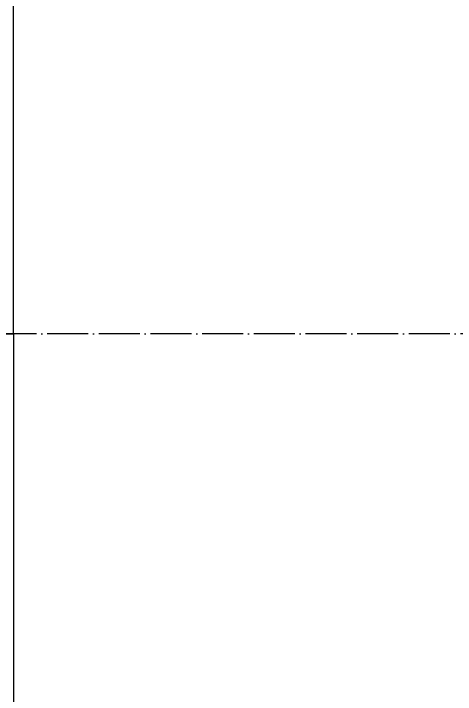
# Model space of a CAD drawing. Header units: millimetres. Extents: x -60946 to 138510, y -262288 to 24501.
# Drawn here: x -12890.6 to -12676, y -83319.1 to -82988.6 of the extents above; entities that cross this region are included whole.
import ezdxf

# ---------------------------------------------------------------- set-up
doc = ezdxf.new("R2010")
doc.units = ezdxf.units.MM
doc.linetypes.add('ADSK_Линия сетки', pattern=[25, 20, -2.5, 0, -2.5])
for name, color, linetype, lineweight in [('Оси', 7, 'Continuous', 9), ('Размеры', 7, 'Continuous', 9), ('Стены внутренние', 7, 'Continuous', 18), ('Стены наружные', 7, 'Continuous', 18), ('Стены штриховка', 7, 'Continuous', 9)]:
    doc.layers.add(name, color=color, linetype=linetype, lineweight=lineweight)
doc.styles.add('GOST Common_3', font='', dxfattribs={"width": 0.9, "height": 200})
doc.styles.get('GOST Common_3').set_extended_font_data('GOST Common')
doc.dimstyles.new('ADSK_Основной_2_0_1', dxfattribs={"dimscale": 304.8, "dimtxt": 201.142999, "dimasz": 0.463911, "dimexe": 0.328084, "dimexo": 0.328084, "dimgap": 0.164042, "dimtad": 1, "dimdec": 3, "dimrnd": 0.001, "dimdsep": 46, "dimtxsty": 'GOST Common_3', "dimblk1": 'OBLIQUE', "dimblk2": 'OBLIQUE', "dimsah": 1, "dimcen": 0.09, "dimdle": 0.328084, "dimazin": 2, "dimtfac": 1, "dimtdec": 4, "dimtix": 1, "dimtmove": 1, "dimatfit": 3, "dimfxl": 1, "dimtvp": 1, "dimtolj": 1, "dimtzin": 0, "dimlwd": 20, "dimlwe": 20, "dimarcsym": 2})

# ---------------------------------------------------------------- blocks, each defined once
blk = doc.blocks.new('_Oblique')
at = {"color": 0, "linetype": 'ByBlock', "lineweight": -2}
blk.add_line((-0.5, -0.5), (0.5, 0.5), dxfattribs=at)
blk = doc.blocks.new('*D4639')
at = {"layer": 'Defpoints', "color": 0, "transparency": 16777216}
for p in [(-12890.64, -82119.07), (-12890.64, -84269.07), (-12371.49, -84269.07)]:
    blk.add_point(p, dxfattribs=at)
at = {"layer": 'Размеры', "color": 0, "lineweight": 20, "transparency": 16777216}
for p, q in [((-12371.49, -82019.07), (-12371.49, -84369.07)), ((-12790.64, -82119.07), (-12271.49, -82119.07)), ((-12790.64, -84269.07), (-12271.49, -84269.07))]:
    blk.add_line(p, q, dxfattribs=at)
at = {"layer": 'Размеры', "color": 0, "lineweight": 20, "transparency": 16777216, "xscale": 141.4, "yscale": 141.4, "zscale": 141.4}
for p, rotation in [((-12371.49, -82119.07), 90), ((-12371.49, -84269.07), 270)]:
    blk.add_blockref('_Oblique', p, dxfattribs=dict(at, rotation=rotation))
at = {"layer": 'Размеры', "color": 0, "lineweight": 9, "transparency": 16777216, "insert": (-12521.49, -83194.07), "char_height": 200, "width": 560.473, "attachment_point": 5, "rotation": 90, "style": 'GOST Common_3'}
blk.add_mtext('\\A1;2150', dxfattribs=at)

msp = doc.modelspace()

# ---------------------------------------------------------------- linework, layer by layer
at = {"layer": 'Оси', "linetype": 'ADSK_Линия сетки', "lineweight": 5}
msp.add_line((-2488.0423, -83144.0666), (-25230.7352, -83144.0666), dxfattribs=at)
at = {"layer": 'Стены внутренние', "lineweight": 5}
msp.add_line((-12890.6385, -83144.0666), (-12890.6385, -82119.0666), dxfattribs=at)
at = {"layer": 'Стены наружные', "lineweight": 9}
msp.add_line((-12890.6385, -83144.0666), (-12890.6385, -84269.0666), dxfattribs=at)
at = {"layer": 'Стены штриховка', "lineweight": 9}
msp.add_line((-13015.6385, -83144.0666), (-12890.6385, -83144.0666), dxfattribs=at)

# ---------------------------------------------------------------- dimensions: what is measured, and where the dimension line sits
at = {"layer": 'Размеры', "lineweight": 9}
dim = msp.add_linear_dim(base=(-12371.4865, -84269.0666), p1=(-12890.6385, -82119.0666), p2=(-12890.6385, -84269.0666), angle=90, dimstyle='ADSK_Основной_2_0_1', override={"dimpost": '<>', "dimfxl": 2150}, dxfattribs=at)
dim.commit()
dim.dimension.update_dxf_attribs({"geometry": '*D4639', "text_midpoint": (-12521.4865, -83194.0666)})

doc.saveas('drawing.dxf')
